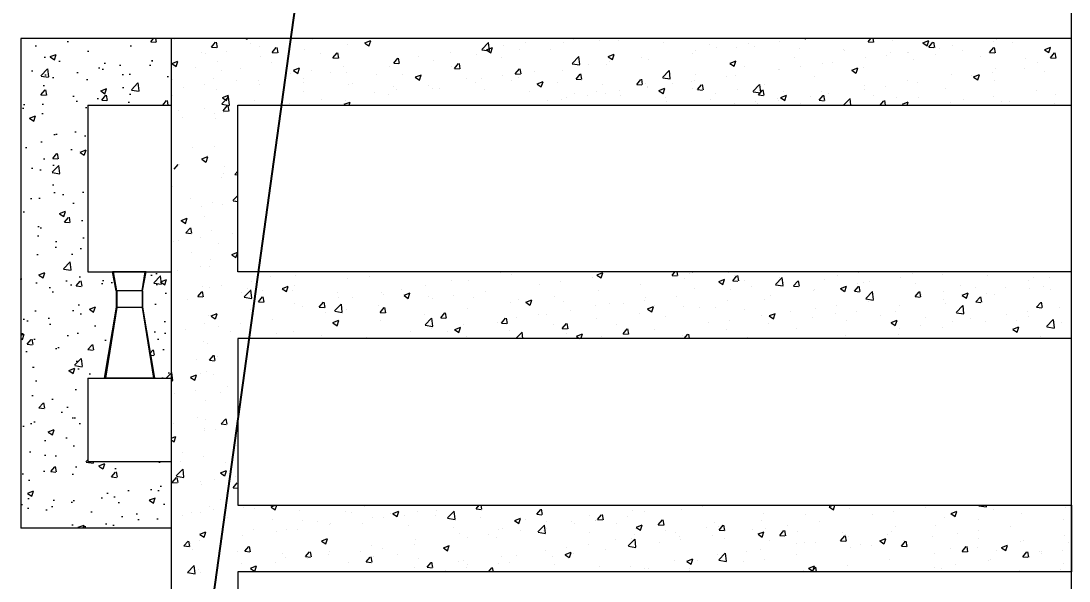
# Model space of a CAD drawing. Header units: millimetres. Extents: x 100 to 1222, y 100 to 694.
# Drawn here: x 264.96 to 276.75, y 550.13 to 556.44 of the extents above; entities that cross this region are included whole.
import ezdxf
from ezdxf import colors
from ezdxf.entities.mleader import LeaderData, LeaderLine
from ezdxf.math import Vec2, Vec3

# ---------------------------------------------------------------- set-up
doc = ezdxf.new("R2010")
doc.units = ezdxf.units.MM
for name, color, linetype, lineweight in [('Alvenaria', 8, 'Continuous', 9), ('COTAS', 5, 'Continuous', 5), ('DIVERSOS', 1, 'Continuous', 9), ('PAREDE', 7, 'Continuous', 9)]:
    doc.layers.add(name, color=color, linetype=linetype, lineweight=lineweight)
doc.styles.add('Notes', font='Arial.ttf', dxfattribs={"height": 3})
doc.styles.get("Standard").update_dxf_attribs({"font": 'Arial.ttf'})
pattern_1 = [(50, (-7.4424, -3450.46003), (0.68319251, -0.05977157), [0.0714375, -0.7858125]), (355, (-7.4424, -3450.46), (-0.13216283, 0.71646317), [0.05715, -0.62865219]), (100.451445, (-7.38545, -3450.465), (0.55102968, 0.65669157), [0.06071253, -0.66783842]), (46.1842, (-7.4424, -3450.2695), (1.0165464, -0.15765873), [0.10715625, -1.17871875]), (96.635558, (-7.3577, -3450.2827), (0.8902655, 0.92784797), [0.09106884, -1.00175853]), (351.18415, (-7.4424, -3450.2695), (0.8902655, 0.92784797), [0.08572488, -0.942974]), (21, (-7.34714, -3450.31716), (0.56855397, -0.38349449), [0.0714375, -0.7858125]), (326, (-7.34714, -3450.31716), (0.23175761, 0.69070487), [0.05715, -0.62865]), (71.451445, (-7.29976, -3450.3491), (0.80031157, 0.30721038), [0.06071253, -0.66783727]), (37.5, (-7.44239, -3450.46003), (0.011582262, 0.317081396), [0, -0.62103, 0, -0.638175, 0, -0.63103125]), (7.5, (-7.4424, -3450.46003), (0.250573734, 0.375677156), [0, -0.363855, 0, -0.6067425, 0, -0.24050625]), (327.5, (-7.6548, -3450.46003), (0.508464732, -0.02148279), [0, -0.238125, 0, -0.74295, 0, -0.9858375]), (317.5, (-7.75004, -3450.46003), (0.55548443, 0.09534934), [0, -0.3095625, 0, -0.493395, 0, -0.7000875])]

msp = doc.modelspace()

# ---------------------------------------------------------------- hatches: boundary and pattern name
at = {"layer": 'Alvenaria'}
h = msp.add_hatch(dxfattribs=at)
h.set_pattern_fill('AR-CONC', color=256, scale=0.00375)
h.set_pattern_definition(pattern_1)
h.paths.add_polyline_path([(264.963, 556.237), (264.963, 550.731), (266.65, 550.731), (266.65, 551.481), (265.713, 551.481), (265.713, 552.418), (265.9, 552.418), (266.035, 553.214), (266.035, 553.4), (265.994, 553.612), (265.713, 553.612), (265.713, 554.418, -0.255774), (265.713, 554.931), (265.713, 555.487), (266.65, 555.487), (266.65, 556.237)])
h = msp.add_hatch(dxfattribs=at)
h.set_pattern_fill('AR-CONC', color=256, scale=0.00375)
h.set_pattern_definition(pattern_1)
h.paths.add_polyline_path([(266.65, 553.612), (266.369, 553.612), (266.328, 553.4), (266.328, 553.214), (266.463, 552.418), (266.65, 552.418)])

# ---------------------------------------------------------------- linework, layer by layer
for p, q in [((266.694, 556.226), (266.694, 556.226)), ((267.496, 556.237), (267.507, 556.23)), ((267.507, 556.23), (267.51, 556.237)), ((268.242, 556.223), (268.242, 556.223)), ((268.83, 556.188), (268.896, 556.214)), ((268.876, 556.153), (268.895, 556.211)), ((269.118, 556.237), (269.118, 556.237)), ((271.175, 556.232), (271.175, 556.232)), ((273.775, 556.237), (273.783, 556.232)), ((273.783, 556.232), (273.785, 556.237)), ((274.488, 556.2), (274.519, 556.237)), ((274.553, 556.196), (274.546, 556.237)), ((274.766, 556.213), (274.766, 556.213)), ((275.105, 556.19), (275.172, 556.216)), ((275.152, 556.156), (275.171, 556.213)), ((275.926, 556.222), (275.926, 556.222)), ((276.134, 556.234), (276.134, 556.234)), ((267.105, 556.141), (267.151, 556.196)), ((267.105, 556.141), (267.162, 556.136)), ((267.171, 556.137), (267.16, 556.197)), ((267.279, 556.097), (267.279, 556.097)), ((267.548, 556.18), (267.548, 556.18)), ((267.64, 556.144), (267.64, 556.144)), ((267.788, 556.081), (267.834, 556.136)), ((267.854, 556.078), (267.843, 556.137)), ((268.148, 556.109), (268.148, 556.109)), ((268.637, 556.176), (268.637, 556.176)), ((268.828, 556.186), (268.876, 556.154)), ((268.887, 556.161), (268.887, 556.161)), ((270.144, 556.115), (270.218, 556.192)), ((270.145, 556.111), (270.23, 556.098)), ((270.197, 556.109), (270.245, 556.077)), ((270.198, 556.112), (270.265, 556.138)), ((270.231, 556.102), (270.22, 556.192)), ((270.245, 556.077), (270.264, 556.135)), ((270.393, 556.164), (270.393, 556.164)), ((270.571, 556.119), (270.571, 556.119)), ((270.631, 556.195), (270.631, 556.195)), ((270.917, 556.114), (270.917, 556.114)), ((271.066, 556.191), (271.066, 556.191)), ((271.473, 556.21), (271.473, 556.21)), ((271.684, 556.21), (271.684, 556.21)), ((272.192, 556.189), (272.192, 556.189)), ((272.543, 556.104), (272.543, 556.104)), ((272.701, 556.167), (272.701, 556.167)), ((272.782, 556.136), (272.782, 556.136)), ((273.008, 556.14), (273.008, 556.14)), ((273.143, 556.183), (273.143, 556.183)), ((273.209, 556.146), (273.209, 556.146)), ((273.489, 556.201), (273.489, 556.201)), ((273.718, 556.124), (273.718, 556.124)), ((274.211, 556.118), (274.211, 556.118)), ((274.226, 556.103), (274.226, 556.103)), ((274.488, 556.2), (274.545, 556.195)), ((275.104, 556.188), (275.151, 556.156)), ((275.171, 556.14), (275.217, 556.195)), ((275.171, 556.14), (275.228, 556.135)), ((275.237, 556.137), (275.226, 556.196)), ((275.294, 556.124), (275.294, 556.124)), ((275.437, 556.155), (275.437, 556.155)), ((275.55, 556.1), (275.55, 556.1)), ((275.854, 556.08), (275.9, 556.135)), ((275.895, 556.203), (275.895, 556.203)), ((275.92, 556.077), (275.909, 556.137)), ((276.106, 556.195), (276.106, 556.195)), ((276.473, 556.111), (276.52, 556.079)), ((276.474, 556.114), (276.541, 556.14)), ((276.521, 556.079), (276.54, 556.137)), ((266.66, 555.957), (266.727, 555.983)), ((266.707, 555.923), (266.726, 555.98)), ((266.992, 556.085), (266.992, 556.085)), ((267.041, 556.065), (267.041, 556.065)), ((267.172, 555.976), (267.172, 555.976)), ((267.653, 556.037), (267.653, 556.037)), ((267.788, 556.081), (267.845, 556.076)), ((268.332, 556.066), (268.332, 556.066)), ((268.471, 556.021), (268.517, 556.076)), ((268.471, 556.021), (268.528, 556.016)), ((268.537, 556.018), (268.526, 556.078)), ((269.154, 555.962), (269.2, 556.016)), ((269.192, 556.006), (269.192, 556.006)), ((269.22, 555.958), (269.209, 556.018)), ((269.43, 556.037), (269.43, 556.037)), ((269.601, 555.991), (269.601, 555.991)), ((269.791, 556.085), (269.791, 556.085)), ((270.09, 556.058), (270.09, 556.058)), ((270.362, 556.019), (270.362, 556.019)), ((271.16, 555.957), (271.234, 556.034)), ((271.247, 555.944), (271.237, 556.035)), ((271.566, 556.033), (271.613, 556.001)), ((271.567, 556.036), (271.634, 556.061)), ((271.581, 555.978), (271.581, 555.978)), ((271.614, 556.001), (271.633, 556.058)), ((271.942, 556.025), (271.942, 556.025)), ((272.024, 556.001), (272.024, 556.001)), ((272.519, 556.073), (272.519, 556.073)), ((272.936, 555.959), (273.003, 555.985)), ((272.983, 555.925), (273.002, 555.982)), ((273.655, 556.023), (273.655, 556.023)), ((274.461, 556.022), (274.461, 556.022)), ((274.694, 556.045), (274.694, 556.045)), ((274.735, 556.081), (274.735, 556.081)), ((274.933, 556.076), (274.933, 556.076)), ((274.943, 556.083), (274.943, 556.083)), ((274.995, 556.004), (274.995, 556.004)), ((275.243, 556.06), (275.243, 556.06)), ((275.752, 556.038), (275.752, 556.038)), ((275.854, 556.08), (275.911, 556.075)), ((276.26, 556.017), (276.26, 556.017)), ((276.537, 556.021), (276.583, 556.075)), ((276.537, 556.02), (276.594, 556.015)), ((276.603, 556.017), (276.592, 556.077)), ((266.659, 555.955), (266.707, 555.923)), ((266.683, 555.909), (266.683, 555.909)), ((266.922, 555.917), (266.922, 555.917)), ((267.221, 555.875), (267.221, 555.875)), ((267.431, 555.895), (267.431, 555.895)), ((267.776, 555.971), (267.776, 555.971)), ((267.939, 555.874), (267.939, 555.874)), ((268.028, 555.878), (268.075, 555.846)), ((268.029, 555.881), (268.096, 555.907)), ((268.076, 555.846), (268.095, 555.904)), ((268.23, 555.879), (268.23, 555.879)), ((268.59, 555.927), (268.59, 555.927)), ((268.625, 555.859), (268.625, 555.859)), ((269.106, 555.92), (269.106, 555.92)), ((269.154, 555.961), (269.211, 555.957)), ((269.806, 555.923), (269.806, 555.923)), ((269.838, 555.902), (269.884, 555.956)), ((269.838, 555.902), (269.895, 555.897)), ((269.903, 555.898), (269.892, 555.958)), ((270.521, 555.842), (270.567, 555.897)), ((270.587, 555.839), (270.575, 555.898)), ((270.741, 555.867), (270.741, 555.867)), ((271.054, 555.873), (271.054, 555.873)), ((271.162, 555.953), (271.246, 555.94)), ((271.343, 555.946), (271.343, 555.946)), ((271.543, 555.941), (271.543, 555.941)), ((272.177, 555.799), (272.251, 555.877)), ((272.264, 555.786), (272.253, 555.877)), ((272.935, 555.957), (272.982, 555.925)), ((273.1, 555.927), (273.1, 555.927)), ((273.478, 555.884), (273.478, 555.884)), ((273.494, 555.887), (273.494, 555.887)), ((273.732, 555.918), (273.732, 555.918)), ((273.972, 555.955), (273.972, 555.955)), ((274.093, 555.966), (274.093, 555.966)), ((274.304, 555.88), (274.351, 555.848)), ((274.305, 555.883), (274.372, 555.909)), ((274.352, 555.848), (274.371, 555.906)), ((274.439, 555.909), (274.439, 555.909)), ((275.883, 555.859), (275.883, 555.859)), ((275.915, 555.905), (275.915, 555.905)), ((276.244, 555.906), (276.244, 555.906)), ((276.396, 555.966), (276.396, 555.966)), ((276.469, 555.862), (276.469, 555.862)), ((266.665, 555.78), (266.665, 555.78)), ((267.123, 555.789), (267.123, 555.789)), ((267.39, 555.769), (267.39, 555.769)), ((267.632, 555.767), (267.632, 555.767)), ((267.991, 555.848), (267.991, 555.848)), ((268.136, 555.792), (268.136, 555.792)), ((268.14, 555.746), (268.14, 555.746)), ((268.448, 555.852), (268.448, 555.852)), ((268.956, 555.831), (268.956, 555.831)), ((269.251, 555.828), (269.251, 555.828)), ((269.397, 555.802), (269.444, 555.77)), ((269.398, 555.805), (269.465, 555.83)), ((269.445, 555.77), (269.464, 555.828)), ((269.465, 555.809), (269.465, 555.809)), ((269.973, 555.788), (269.973, 555.788)), ((270.078, 555.741), (270.078, 555.741)), ((270.142, 555.788), (270.142, 555.788)), ((270.38, 555.82), (270.38, 555.82)), ((270.482, 555.766), (270.482, 555.766)), ((270.521, 555.842), (270.578, 555.837)), ((270.559, 555.802), (270.559, 555.802)), ((270.767, 555.728), (270.834, 555.754)), ((270.813, 555.694), (270.833, 555.751)), ((270.99, 555.745), (270.99, 555.745)), ((271.204, 555.782), (271.25, 555.837)), ((271.204, 555.782), (271.261, 555.777)), ((271.27, 555.779), (271.259, 555.839)), ((271.887, 555.722), (271.933, 555.777)), ((271.953, 555.719), (271.942, 555.779)), ((272.178, 555.796), (272.263, 555.783)), ((272.507, 555.756), (272.507, 555.756)), ((272.531, 555.76), (272.531, 555.76)), ((272.545, 555.832), (272.545, 555.832)), ((272.892, 555.808), (272.892, 555.808)), ((272.997, 555.823), (272.997, 555.823)), ((273.884, 555.813), (273.884, 555.813)), ((274.931, 555.766), (274.931, 555.766)), ((275.043, 555.748), (275.043, 555.748)), ((275.426, 555.838), (275.426, 555.838)), ((275.645, 555.827), (275.645, 555.827)), ((275.673, 555.804), (275.72, 555.772)), ((275.674, 555.807), (275.741, 555.832)), ((275.72, 555.772), (275.74, 555.83)), ((275.914, 555.766), (275.914, 555.766)), ((266.79, 555.69), (266.79, 555.69)), ((267.029, 555.721), (267.029, 555.721)), ((267.16, 555.659), (267.16, 555.659)), ((267.641, 555.72), (267.641, 555.72)), ((268.14, 555.637), (268.14, 555.637)), ((268.648, 555.724), (268.648, 555.724)), ((268.695, 555.733), (268.695, 555.733)), ((268.941, 555.63), (268.941, 555.63)), ((269.157, 555.703), (269.157, 555.703)), ((269.18, 555.662), (269.18, 555.662)), ((269.54, 555.709), (269.54, 555.709)), ((269.589, 555.674), (269.589, 555.674)), ((269.665, 555.681), (269.665, 555.681)), ((270.174, 555.66), (270.174, 555.66)), ((270.682, 555.638), (270.682, 555.638)), ((270.766, 555.726), (270.813, 555.694)), ((271.434, 555.641), (271.434, 555.641)), ((271.498, 555.723), (271.498, 555.723)), ((271.532, 555.623), (271.532, 555.623)), ((271.691, 555.649), (271.691, 555.649)), ((271.887, 555.722), (271.944, 555.717)), ((271.989, 555.737), (271.989, 555.737)), ((272.007, 555.702), (272.007, 555.702)), ((272.013, 555.684), (272.013, 555.684)), ((272.135, 555.649), (272.182, 555.618)), ((272.136, 555.652), (272.203, 555.678)), ((272.182, 555.617), (272.202, 555.675)), ((272.293, 555.729), (272.293, 555.729)), ((272.515, 555.68), (272.515, 555.68)), ((272.57, 555.663), (272.616, 555.717)), ((272.57, 555.663), (272.627, 555.658)), ((272.636, 555.659), (272.625, 555.719)), ((272.773, 555.623), (272.773, 555.623)), ((273.024, 555.659), (273.024, 555.659)), ((273.193, 555.642), (273.267, 555.719)), ((273.195, 555.638), (273.28, 555.625)), ((273.254, 555.603), (273.3, 555.658)), ((273.28, 555.629), (273.27, 555.719)), ((273.319, 555.599), (273.308, 555.659)), ((273.328, 555.718), (273.328, 555.718)), ((273.532, 555.638), (273.532, 555.638)), ((273.961, 555.638), (273.961, 555.638)), ((274.444, 555.669), (274.444, 555.669)), ((274.45, 555.705), (274.45, 555.705)), ((274.682, 555.701), (274.682, 555.701)), ((275.358, 555.671), (275.358, 555.671)), ((276.384, 555.649), (276.384, 555.649)), ((266.671, 555.592), (266.671, 555.592)), ((267.22, 555.502), (267.294, 555.579)), ((267.228, 555.571), (267.275, 555.539)), ((267.229, 555.574), (267.296, 555.599)), ((267.275, 555.539), (267.295, 555.597)), ((267.307, 555.489), (267.297, 555.58)), ((267.584, 555.542), (267.584, 555.542)), ((268.34, 555.551), (268.34, 555.551)), ((268.598, 555.498), (268.664, 555.523)), ((268.613, 555.542), (268.613, 555.542)), ((268.652, 555.487), (268.664, 555.52)), ((269.095, 555.603), (269.095, 555.603)), ((270.878, 555.546), (270.878, 555.546)), ((271.043, 555.556), (271.043, 555.556)), ((271.092, 555.571), (271.092, 555.571)), ((271.191, 555.617), (271.191, 555.617)), ((271.331, 555.602), (271.331, 555.602)), ((271.699, 555.596), (271.699, 555.596)), ((272.208, 555.574), (272.208, 555.574)), ((272.217, 555.527), (272.217, 555.527)), ((272.716, 555.553), (272.716, 555.553)), ((272.985, 555.506), (272.985, 555.506)), ((273.225, 555.531), (273.225, 555.531)), ((273.243, 555.511), (273.243, 555.511)), ((273.254, 555.603), (273.311, 555.598)), ((273.466, 555.567), (273.466, 555.567)), ((273.482, 555.542), (273.482, 555.542)), ((273.503, 555.573), (273.551, 555.541)), ((273.505, 555.576), (273.571, 555.601)), ((273.551, 555.541), (273.571, 555.599)), ((273.733, 555.51), (273.733, 555.51)), ((273.842, 555.59), (273.842, 555.59)), ((273.937, 555.543), (273.983, 555.598)), ((273.937, 555.543), (273.994, 555.538)), ((274.002, 555.54), (273.991, 555.599)), ((274.041, 555.616), (274.041, 555.616)), ((274.213, 555.487), (274.284, 555.561)), ((274.295, 555.487), (274.286, 555.562)), ((274.549, 555.595), (274.549, 555.595)), ((274.623, 555.487), (274.666, 555.538)), ((274.684, 555.487), (274.675, 555.54)), ((274.803, 555.575), (274.803, 555.575)), ((274.874, 555.5), (274.94, 555.525)), ((274.928, 555.487), (274.939, 555.522)), ((275.058, 555.573), (275.058, 555.573)), ((275.414, 555.521), (275.414, 555.521)), ((275.566, 555.552), (275.566, 555.552)), ((275.903, 555.588), (275.903, 555.588)), ((275.993, 555.53), (275.993, 555.53)), ((276.075, 555.53), (276.075, 555.53)), ((276.583, 555.509), (276.583, 555.509)), ((276.595, 555.61), (276.595, 555.61)), ((266.733, 555.433), (266.733, 555.433)), ((267.029, 555.447), (267.029, 555.447)), ((267.139, 555.393), (267.139, 555.393)), ((267.222, 555.499), (267.307, 555.485)), ((267.237, 555.424), (267.283, 555.479)), ((267.237, 555.424), (267.294, 555.419)), ((267.241, 555.411), (267.241, 555.411)), ((267.303, 555.421), (267.292, 555.481)), ((267.979, 555.503), (267.979, 555.503)), ((268.597, 555.495), (268.608, 555.487)), ((270.491, 555.491), (270.491, 555.491)), ((274.242, 555.488), (274.242, 555.488)), ((274.872, 555.497), (274.887, 555.487)), ((266.66, 555.275), (266.66, 555.275)), ((266.778, 555.345), (266.778, 555.345)), ((267.149, 555.342), (267.149, 555.342)), ((266.888, 555.017), (266.888, 555.017)), ((267.056, 554.924), (267.056, 554.924)), ((267.137, 555.025), (267.137, 555.025)), ((266.686, 554.768), (266.732, 554.822)), ((266.748, 554.818), (266.748, 554.818)), ((266.99, 554.878), (266.99, 554.878)), ((266.996, 554.88), (267.043, 554.848)), ((266.997, 554.883), (267.064, 554.909)), ((267.044, 554.848), (267.063, 554.906)), ((267.239, 554.721), (267.239, 554.721)), ((267.257, 554.796), (267.257, 554.796)), ((267.369, 554.708), (267.4, 554.745)), ((267.369, 554.708), (267.4, 554.705)), ((266.662, 554.574), (266.662, 554.574)), ((267.218, 554.669), (267.218, 554.669)), ((267.346, 554.417), (267.4, 554.473)), ((266.866, 554.44), (266.866, 554.44)), ((266.989, 554.345), (266.989, 554.345)), ((267.114, 554.391), (267.114, 554.391)), ((267.227, 554.376), (267.227, 554.376)), ((267.348, 554.413), (267.4, 554.405)), ((267.375, 554.419), (267.375, 554.419)), ((266.765, 554.192), (266.832, 554.218)), ((266.812, 554.158), (266.831, 554.215)), ((267.026, 554.241), (267.026, 554.241)), ((266.764, 554.19), (266.812, 554.158)), ((266.818, 554.051), (266.864, 554.106)), ((266.884, 554.048), (266.873, 554.108)), ((266.818, 554.051), (266.875, 554.046)), ((266.977, 554.001), (266.977, 554.001)), ((267.102, 554.074), (267.102, 554.074)), ((267.337, 554.048), (267.337, 554.048)), ((266.681, 553.954), (266.681, 553.954)), ((266.738, 553.969), (266.738, 553.969)), ((267.189, 553.932), (267.189, 553.932)), ((266.882, 553.826), (266.882, 553.826)), ((267.091, 553.757), (267.091, 553.757)), ((267.333, 553.806), (267.38, 553.774)), ((267.334, 553.809), (267.4, 553.834)), ((267.38, 553.774), (267.4, 553.832)), ((267.39, 553.804), (267.39, 553.804)), ((266.726, 553.625), (266.726, 553.625)), ((266.987, 553.672), (266.987, 553.672)), ((267.087, 553.673), (267.087, 553.673)), ((267.56, 553.501), (267.56, 553.501)), ((267.771, 553.558), (267.771, 553.558)), ((268.055, 553.572), (268.055, 553.572)), ((268.639, 553.534), (268.639, 553.534)), ((268.877, 553.566), (268.877, 553.566)), ((269.801, 553.511), (269.801, 553.511)), ((269.997, 553.521), (269.997, 553.521)), ((270.356, 553.607), (270.356, 553.607)), ((270.478, 553.582), (270.478, 553.582)), ((271.028, 553.506), (271.028, 553.506)), ((271.389, 553.554), (271.389, 553.554)), ((271.439, 553.577), (271.487, 553.545)), ((271.441, 553.58), (271.507, 553.606)), ((271.487, 553.545), (271.506, 553.603)), ((271.966, 553.611), (271.966, 553.611)), ((272.284, 553.573), (272.316, 553.612)), ((272.284, 553.573), (272.341, 553.568)), ((272.349, 553.57), (272.342, 553.612)), ((272.426, 553.536), (272.426, 553.536)), ((272.475, 553.589), (272.475, 553.589)), ((272.513, 553.612), (272.516, 553.612)), ((272.808, 553.501), (272.856, 553.469)), ((272.809, 553.504), (272.876, 553.529)), ((272.856, 553.469), (272.875, 553.527)), ((272.915, 553.603), (272.915, 553.603)), ((272.967, 553.513), (273.013, 553.568)), ((272.967, 553.513), (273.024, 553.508)), ((272.983, 553.568), (272.983, 553.568)), ((273.033, 553.51), (273.022, 553.57)), ((273.094, 553.515), (273.094, 553.515)), ((273.446, 553.471), (273.52, 553.548)), ((273.492, 553.546), (273.492, 553.546)), ((273.533, 553.458), (273.522, 553.548)), ((273.65, 553.61), (273.65, 553.61)), ((273.65, 553.454), (273.696, 553.508)), ((273.716, 553.45), (273.705, 553.51)), ((274, 553.525), (274, 553.525)), ((274.141, 553.573), (274.141, 553.573)), ((274.38, 553.605), (274.38, 553.605)), ((274.509, 553.503), (274.509, 553.503)), ((274.816, 553.61), (274.816, 553.61)), ((274.85, 553.547), (274.85, 553.547)), ((274.989, 553.592), (274.989, 553.592)), ((275.325, 553.588), (275.325, 553.588)), ((275.833, 553.567), (275.833, 553.567)), ((276.292, 553.514), (276.292, 553.514)), ((276.342, 553.545), (276.342, 553.545)), ((276.53, 553.545), (276.53, 553.545)), ((266.95, 553.335), (266.996, 553.389)), ((267, 553.448), (267, 553.448)), ((267.016, 553.331), (267.005, 553.391)), ((267.079, 553.44), (267.079, 553.44)), ((267.215, 553.463), (267.215, 553.463)), ((267.473, 553.331), (267.547, 553.408)), ((267.508, 553.426), (267.508, 553.426)), ((267.56, 553.318), (267.549, 553.409)), ((267.676, 553.407), (267.676, 553.407)), ((267.901, 553.423), (267.949, 553.391)), ((267.903, 553.425), (267.969, 553.451)), ((267.949, 553.391), (267.968, 553.448)), ((268.017, 553.405), (268.017, 553.405)), ((268.037, 553.455), (268.037, 553.455)), ((268.525, 553.383), (268.525, 553.383)), ((269.014, 553.383), (269.014, 553.383)), ((269.245, 553.416), (269.245, 553.416)), ((269.508, 553.454), (269.508, 553.454)), ((270.188, 553.395), (270.188, 553.395)), ((270.789, 553.475), (270.789, 553.475)), ((271.451, 553.404), (271.451, 553.404)), ((271.932, 553.465), (271.932, 553.465)), ((272.539, 553.42), (272.539, 553.42)), ((272.94, 553.415), (272.94, 553.415)), ((273.179, 553.446), (273.179, 553.446)), ((273.447, 553.467), (273.532, 553.454)), ((273.54, 553.494), (273.54, 553.494)), ((273.65, 553.453), (273.707, 553.448)), ((273.878, 553.401), (273.878, 553.401)), ((273.88, 553.419), (273.88, 553.419)), ((274.177, 553.425), (274.224, 553.393)), ((274.178, 553.427), (274.245, 553.453)), ((274.225, 553.393), (274.244, 553.45)), ((274.333, 553.394), (274.379, 553.448)), ((274.333, 553.394), (274.39, 553.389)), ((274.369, 553.486), (274.369, 553.486)), ((274.399, 553.39), (274.388, 553.45)), ((274.434, 553.497), (274.434, 553.497)), ((274.462, 553.313), (274.536, 553.39)), ((274.549, 553.3), (274.539, 553.391)), ((275.016, 553.334), (275.062, 553.389)), ((275.017, 553.482), (275.017, 553.482)), ((275.082, 553.331), (275.071, 553.39)), ((275.33, 553.387), (275.33, 553.387)), ((275.525, 553.46), (275.525, 553.46)), ((275.69, 553.434), (275.69, 553.434)), ((276.034, 553.439), (276.034, 553.439)), ((276.303, 553.429), (276.303, 553.429)), ((276.464, 553.449), (276.464, 553.449)), ((276.542, 553.417), (276.542, 553.417)), ((266.66, 553.368), (266.66, 553.368)), ((266.836, 553.297), (266.836, 553.297)), ((266.95, 553.335), (267.007, 553.33)), ((267.438, 553.376), (267.438, 553.376)), ((267.474, 553.328), (267.559, 553.314)), ((267.633, 553.275), (267.69, 553.27)), ((267.633, 553.275), (267.679, 553.33)), ((267.699, 553.272), (267.688, 553.331)), ((268.317, 553.215), (268.363, 553.27)), ((268.382, 553.212), (268.371, 553.272)), ((268.532, 553.322), (268.532, 553.322)), ((268.69, 553.32), (268.69, 553.32)), ((269.034, 553.362), (269.034, 553.362)), ((269.27, 553.346), (269.318, 553.314)), ((269.271, 553.349), (269.338, 553.375)), ((269.318, 553.314), (269.337, 553.372)), ((269.542, 553.34), (269.542, 553.34)), ((269.589, 553.317), (269.589, 553.317)), ((269.827, 553.348), (269.827, 553.348)), ((270.051, 553.319), (270.051, 553.319)), ((270.467, 553.265), (270.467, 553.265)), ((270.559, 553.298), (270.559, 553.298)), ((270.639, 553.27), (270.686, 553.238)), ((270.64, 553.273), (270.707, 553.298)), ((270.687, 553.238), (270.706, 553.296)), ((270.962, 553.337), (270.962, 553.337)), ((271.067, 553.276), (271.067, 553.276)), ((271.978, 553.288), (271.978, 553.288)), ((271.983, 553.324), (271.983, 553.324)), ((272.339, 553.336), (272.339, 553.336)), ((272.904, 553.286), (272.904, 553.286)), ((273.323, 553.306), (273.323, 553.306)), ((273.385, 553.347), (273.385, 553.347)), ((274.464, 553.309), (274.549, 553.296)), ((274.49, 553.276), (274.49, 553.276)), ((275.016, 553.334), (275.073, 553.329)), ((275.091, 553.356), (275.091, 553.356)), ((275.333, 553.301), (275.333, 553.301)), ((275.546, 553.348), (275.593, 553.317)), ((275.547, 553.351), (275.614, 553.377)), ((275.594, 553.316), (275.613, 553.374)), ((275.7, 553.274), (275.746, 553.329)), ((275.7, 553.274), (275.757, 553.269)), ((275.765, 553.271), (275.754, 553.33)), ((275.822, 553.368), (275.822, 553.368)), ((275.908, 553.354), (275.908, 553.354)), ((276.383, 553.214), (276.429, 553.269)), ((276.449, 553.211), (276.438, 553.271)), ((267.549, 553.184), (267.549, 553.184)), ((268.043, 553.255), (268.043, 553.255)), ((268.134, 553.225), (268.134, 553.225)), ((268.317, 553.215), (268.374, 553.21)), ((268.388, 553.158), (268.388, 553.158)), ((268.489, 553.173), (268.563, 553.251)), ((268.491, 553.17), (268.576, 553.157)), ((268.576, 553.161), (268.566, 553.251)), ((268.626, 553.19), (268.626, 553.19)), ((268.987, 553.237), (268.987, 553.237)), ((269, 553.155), (269.046, 553.21)), ((269, 553.155), (269.057, 553.15)), ((269.066, 553.152), (269.055, 553.212)), ((269.683, 553.096), (269.729, 553.15)), ((269.749, 553.092), (269.738, 553.152)), ((269.986, 553.204), (269.986, 553.204)), ((271.138, 553.178), (271.138, 553.178)), ((271.428, 553.229), (271.428, 553.229)), ((271.576, 553.255), (271.576, 553.255)), ((271.74, 553.257), (271.74, 553.257)), ((271.92, 553.148), (271.92, 553.148)), ((272.008, 553.194), (272.055, 553.162)), ((272.009, 553.197), (272.076, 553.222)), ((272.056, 553.162), (272.075, 553.219)), ((272.084, 553.233), (272.084, 553.233)), ((272.415, 553.219), (272.415, 553.219)), ((272.593, 553.212), (272.593, 553.212)), ((272.767, 553.21), (272.767, 553.21)), ((273.101, 553.19), (273.101, 553.19)), ((273.61, 553.169), (273.61, 553.169)), ((273.891, 553.198), (273.891, 553.198)), ((274.118, 553.147), (274.118, 553.147)), ((274.129, 553.229), (274.129, 553.229)), ((274.357, 553.169), (274.357, 553.169)), ((274.797, 553.163), (274.797, 553.163)), ((274.838, 553.23), (274.838, 553.23)), ((275.353, 553.259), (275.353, 553.259)), ((275.479, 553.155), (275.553, 553.233)), ((275.481, 553.152), (275.565, 553.139)), ((275.566, 553.142), (275.555, 553.233)), ((276.28, 553.169), (276.28, 553.169)), ((276.383, 553.214), (276.44, 553.209)), ((276.641, 553.217), (276.641, 553.217)), ((267.023, 553.034), (267.023, 553.034)), ((267.068, 553.123), (267.068, 553.123)), ((267.101, 553.115), (267.148, 553.084)), ((267.102, 553.118), (267.169, 553.144)), ((267.149, 553.083), (267.168, 553.141)), ((267.426, 553.032), (267.426, 553.032)), ((267.579, 553.13), (267.579, 553.13)), ((267.786, 553.079), (267.786, 553.079)), ((268.47, 553.039), (268.517, 553.007)), ((268.471, 553.042), (268.538, 553.068)), ((268.518, 553.007), (268.537, 553.065)), ((269.002, 553.066), (269.002, 553.066)), ((269.497, 553.137), (269.497, 553.137)), ((269.506, 553.016), (269.58, 553.093)), ((269.593, 553.003), (269.582, 553.093)), ((269.683, 553.096), (269.74, 553.091)), ((270.317, 553.038), (270.317, 553.038)), ((270.366, 553.036), (270.412, 553.091)), ((270.366, 553.036), (270.423, 553.031)), ((270.432, 553.032), (270.421, 553.092)), ((270.539, 553.099), (270.539, 553.099)), ((270.777, 553.13), (270.777, 553.13)), ((270.872, 553.134), (270.872, 553.134)), ((271.049, 552.976), (271.095, 553.031)), ((271.115, 552.973), (271.104, 553.032)), ((271.439, 553.087), (271.439, 553.087)), ((272.212, 553.115), (272.212, 553.115)), ((272.69, 553.039), (272.69, 553.039)), ((272.928, 553.071), (272.928, 553.071)), ((273.289, 553.118), (273.289, 553.118)), ((273.373, 553.03), (273.373, 553.03)), ((273.377, 553.118), (273.424, 553.086)), ((273.378, 553.12), (273.445, 553.146)), ((273.425, 553.085), (273.444, 553.143)), ((273.868, 553.102), (273.868, 553.102)), ((274.242, 553.068), (274.242, 553.068)), ((274.627, 553.126), (274.627, 553.126)), ((274.746, 553.041), (274.793, 553.009)), ((274.747, 553.044), (274.814, 553.07)), ((274.793, 553.009), (274.813, 553.067)), ((275.135, 553.104), (275.135, 553.104)), ((275.44, 553.059), (275.44, 553.059)), ((275.644, 553.083), (275.644, 553.083)), ((275.81, 553.051), (275.81, 553.051)), ((276.041, 553.138), (276.041, 553.138)), ((276.152, 553.061), (276.152, 553.061)), ((276.292, 553.112), (276.292, 553.112)), ((276.495, 552.998), (276.57, 553.075)), ((276.582, 552.985), (276.572, 553.075)), ((276.661, 553.04), (276.661, 553.04)), ((266.814, 552.961), (266.814, 552.961)), ((267.187, 553), (267.187, 553)), ((267.323, 552.94), (267.323, 552.94)), ((267.831, 552.918), (267.831, 552.918)), ((268.032, 552.938), (268.032, 552.938)), ((268.521, 553.005), (268.521, 553.005)), ((269.338, 552.941), (269.338, 552.941)), ((269.508, 553.012), (269.592, 552.999)), ((269.577, 552.972), (269.577, 552.972)), ((269.761, 552.943), (269.761, 552.943)), ((269.839, 552.963), (269.886, 552.931)), ((269.84, 552.966), (269.907, 552.991)), ((269.886, 552.931), (269.906, 552.988)), ((269.937, 553.02), (269.937, 553.02)), ((270.455, 552.948), (270.455, 552.948)), ((270.526, 552.862), (270.597, 552.935)), ((270.607, 552.862), (270.599, 552.936)), ((270.95, 553.02), (270.95, 553.02)), ((271.049, 552.976), (271.106, 552.971)), ((271.101, 552.924), (271.101, 552.924)), ((271.209, 552.889), (271.276, 552.915)), ((271.258, 552.862), (271.275, 552.912)), ((271.656, 553.02), (271.656, 553.02)), ((271.728, 552.913), (271.728, 552.913)), ((271.733, 552.916), (271.779, 552.971)), ((271.733, 552.916), (271.79, 552.911)), ((271.798, 552.913), (271.787, 552.973)), ((272.088, 552.96), (272.088, 552.96)), ((272.42, 552.862), (272.462, 552.911)), ((272.48, 552.862), (272.471, 552.913)), ((272.892, 552.969), (272.892, 552.969)), ((273.686, 552.972), (273.686, 552.972)), ((274.827, 552.913), (274.827, 552.913)), ((274.841, 552.98), (274.841, 552.98)), ((275.079, 553.011), (275.079, 553.011)), ((275.321, 552.984), (275.321, 552.984)), ((276.114, 552.965), (276.162, 552.933)), ((276.116, 552.968), (276.182, 552.993)), ((276.162, 552.933), (276.182, 552.99)), ((276.497, 552.994), (276.582, 552.981)), ((267.015, 552.833), (267.015, 552.833)), ((267.056, 552.805), (267.056, 552.805)), ((267.537, 552.866), (267.537, 552.866)), ((268.34, 552.897), (268.34, 552.897)), ((268.848, 552.875), (268.848, 552.875)), ((269.974, 552.887), (269.974, 552.887)), ((271.208, 552.887), (271.244, 552.862)), ((271.489, 552.881), (271.489, 552.881)), ((272.403, 552.902), (272.403, 552.902)), ((273.131, 552.877), (273.131, 552.877)), ((274.239, 552.901), (274.239, 552.901)), ((276.424, 552.881), (276.424, 552.881)), ((266.937, 552.625), (266.937, 552.625)), ((267.082, 552.618), (267.128, 552.673)), ((267.082, 552.618), (267.139, 552.613)), ((267.148, 552.615), (267.137, 552.675)), ((267.175, 552.656), (267.175, 552.656)), ((266.65, 552.474), (266.657, 552.481)), ((266.669, 552.39), (266.659, 552.481)), ((266.87, 552.427), (266.937, 552.453)), ((266.917, 552.393), (266.936, 552.45)), ((266.984, 552.466), (266.984, 552.466)), ((267.044, 552.488), (267.044, 552.488)), ((267.133, 552.456), (267.133, 552.456)), ((266.65, 552.389), (266.669, 552.387)), ((266.869, 552.425), (266.917, 552.393)), ((267.285, 552.328), (267.285, 552.328)), ((266.686, 552.249), (266.686, 552.249)), ((266.925, 552.28), (266.925, 552.28)), ((267.212, 552.257), (267.212, 552.257)), ((266.657, 552.162), (266.657, 552.162)), ((267.033, 552.171), (267.033, 552.171)), ((266.948, 551.969), (266.948, 551.969)), ((266.674, 551.905), (266.674, 551.905)), ((267.021, 551.854), (267.021, 551.854)), ((267.035, 551.952), (267.035, 551.952)), ((267.215, 551.902), (267.261, 551.957)), ((267.215, 551.902), (267.272, 551.897)), ((267.28, 551.898), (267.269, 551.958)), ((266.65, 551.741), (266.705, 551.762)), ((266.685, 551.702), (266.705, 551.76)), ((267.021, 551.828), (267.021, 551.828)), ((267.149, 551.841), (267.149, 551.841)), ((266.65, 551.725), (266.685, 551.702)), ((267.386, 551.656), (267.386, 551.656)), ((266.784, 551.577), (266.784, 551.577)), ((267.01, 551.537), (267.01, 551.537)), ((266.709, 551.318), (266.783, 551.395)), ((266.758, 551.485), (266.758, 551.485)), ((266.796, 551.305), (266.785, 551.395)), ((267.267, 551.463), (267.267, 551.463)), ((266.664, 551.245), (266.71, 551.3)), ((266.71, 551.314), (266.795, 551.301)), ((266.729, 551.242), (266.718, 551.301)), ((267.135, 551.28), (267.135, 551.28)), ((267.206, 551.351), (267.253, 551.319)), ((267.207, 551.353), (267.274, 551.379)), ((267.254, 551.319), (267.273, 551.376)), ((267.374, 551.311), (267.374, 551.311)), ((266.664, 551.245), (266.721, 551.24)), ((266.981, 551.26), (266.981, 551.26)), ((266.998, 551.22), (266.998, 551.22)), ((267.347, 551.185), (267.393, 551.24)), ((267.347, 551.185), (267.4, 551.181)), ((267.209, 551.051), (267.209, 551.051)), ((266.654, 550.955), (266.654, 550.955)), ((267.081, 550.976), (267.081, 550.976)), ((267.123, 550.936), (267.123, 550.936)), ((267.468, 550.964), (267.468, 550.964)), ((267.484, 550.983), (267.484, 550.983)), ((267.59, 550.955), (267.59, 550.955)), ((267.775, 550.967), (267.822, 550.935)), ((267.776, 550.97), (267.821, 550.987)), ((267.822, 550.935), (267.84, 550.987)), ((268.098, 550.933), (268.098, 550.933)), ((268.607, 550.912), (268.607, 550.912)), ((268.684, 550.908), (268.684, 550.908)), ((268.82, 550.987), (268.828, 550.986)), ((269.145, 550.894), (269.211, 550.919)), ((269.191, 550.859), (269.211, 550.916)), ((269.416, 550.918), (269.416, 550.918)), ((269.635, 550.924), (269.635, 550.924)), ((269.758, 550.845), (269.833, 550.922)), ((269.845, 550.832), (269.835, 550.922)), ((269.905, 550.985), (269.905, 550.985)), ((270.08, 550.946), (270.114, 550.987)), ((270.08, 550.946), (270.136, 550.941)), ((270.145, 550.943), (270.137, 550.987)), ((270.763, 550.887), (270.809, 550.941)), ((270.828, 550.883), (270.817, 550.943)), ((271.839, 550.928), (271.839, 550.928)), ((271.978, 550.912), (271.978, 550.912)), ((272.387, 550.943), (272.387, 550.943)), ((272.626, 550.975), (272.626, 550.975)), ((274.05, 550.969), (274.098, 550.937)), ((274.052, 550.972), (274.091, 550.987)), ((274.098, 550.937), (274.115, 550.987)), ((274.276, 550.949), (274.276, 550.949)), ((274.776, 550.915), (274.776, 550.915)), ((275.137, 550.963), (275.137, 550.963)), ((275.42, 550.896), (275.487, 550.921)), ((275.467, 550.861), (275.486, 550.918)), ((275.731, 550.984), (275.734, 550.987)), ((275.733, 550.981), (275.818, 550.968)), ((275.818, 550.971), (275.817, 550.987)), ((275.903, 550.942), (275.903, 550.942)), ((276.705, 550.964), (276.705, 550.964)), ((266.774, 550.87), (266.774, 550.87)), ((266.885, 550.904), (266.885, 550.904)), ((266.986, 550.903), (266.986, 550.903)), ((267.282, 550.848), (267.282, 550.848)), ((267.791, 550.827), (267.791, 550.827)), ((268.129, 550.813), (268.129, 550.813)), ((268.299, 550.806), (268.299, 550.806)), ((268.921, 550.846), (268.921, 550.846)), ((269.035, 550.845), (269.035, 550.845)), ((269.115, 550.89), (269.115, 550.89)), ((269.143, 550.891), (269.191, 550.859)), ((269.274, 550.876), (269.274, 550.876)), ((269.624, 550.869), (269.624, 550.869)), ((269.76, 550.841), (269.845, 550.828)), ((270.132, 550.848), (270.132, 550.848)), ((270.512, 550.815), (270.56, 550.783)), ((270.514, 550.817), (270.58, 550.843)), ((270.56, 550.782), (270.579, 550.84)), ((270.64, 550.826), (270.64, 550.826)), ((270.763, 550.886), (270.82, 550.881)), ((270.869, 550.8), (270.869, 550.8)), ((271.149, 550.805), (271.149, 550.805)), ((271.358, 550.867), (271.358, 550.867)), ((271.422, 550.817), (271.422, 550.817)), ((271.425, 550.817), (271.425, 550.817)), ((271.446, 550.827), (271.492, 550.881)), ((271.446, 550.827), (271.503, 550.822)), ((271.512, 550.823), (271.501, 550.883)), ((271.786, 550.864), (271.786, 550.864)), ((272.129, 550.767), (272.175, 550.822)), ((272.195, 550.764), (272.184, 550.823)), ((272.762, 550.798), (272.762, 550.798)), ((273.292, 550.811), (273.292, 550.811)), ((273.317, 550.894), (273.317, 550.894)), ((273.787, 550.882), (273.787, 550.882)), ((273.936, 550.805), (273.936, 550.805)), ((274.538, 550.884), (274.538, 550.884)), ((275.347, 550.846), (275.347, 550.846)), ((275.419, 550.893), (275.467, 550.861)), ((275.729, 550.831), (275.729, 550.831)), ((276.211, 550.892), (276.211, 550.892)), ((276.689, 550.824), (276.689, 550.824)), ((266.975, 550.663), (267.042, 550.688)), ((267.022, 550.628), (267.041, 550.685)), ((267.573, 550.718), (267.573, 550.718)), ((267.835, 550.687), (267.835, 550.687)), ((267.951, 550.718), (267.951, 550.718)), ((268.073, 550.718), (268.073, 550.718)), ((268.434, 550.766), (268.434, 550.766)), ((268.44, 550.785), (268.44, 550.785)), ((268.807, 550.784), (268.807, 550.784)), ((269.316, 550.763), (269.316, 550.763)), ((269.824, 550.741), (269.824, 550.741)), ((270.333, 550.72), (270.333, 550.72)), ((270.374, 550.729), (270.374, 550.729)), ((270.585, 550.706), (270.585, 550.706)), ((270.775, 550.687), (270.849, 550.764)), ((270.777, 550.684), (270.861, 550.67)), ((270.841, 550.698), (270.841, 550.698)), ((270.862, 550.674), (270.851, 550.765)), ((270.867, 550.721), (270.867, 550.721)), ((271.186, 550.785), (271.186, 550.785)), ((271.35, 550.677), (271.35, 550.677)), ((271.657, 550.783), (271.657, 550.783)), ((271.881, 550.738), (271.929, 550.706)), ((271.882, 550.741), (271.949, 550.767)), ((271.929, 550.706), (271.948, 550.764)), ((272.129, 550.767), (272.186, 550.762)), ((272.166, 550.762), (272.166, 550.762)), ((272.206, 550.703), (272.206, 550.703)), ((272.322, 550.683), (272.322, 550.683)), ((272.674, 550.74), (272.674, 550.74)), ((272.811, 550.75), (272.811, 550.75)), ((272.812, 550.707), (272.858, 550.762)), ((272.812, 550.707), (272.869, 550.702)), ((272.878, 550.704), (272.867, 550.763)), ((273.183, 550.719), (273.183, 550.719)), ((273.251, 550.665), (273.318, 550.69)), ((273.298, 550.63), (273.317, 550.687)), ((273.337, 550.726), (273.337, 550.726)), ((273.496, 550.647), (273.541, 550.702)), ((273.561, 550.644), (273.55, 550.704)), ((273.576, 550.757), (273.576, 550.757)), ((273.691, 550.697), (273.691, 550.697)), ((274.2, 550.676), (274.2, 550.676)), ((274.746, 550.693), (274.746, 550.693)), ((274.792, 550.751), (274.792, 550.751)), ((275.24, 550.764), (275.24, 550.764)), ((275.727, 550.698), (275.727, 550.698)), ((276.087, 550.745), (276.087, 550.745)), ((266.796, 550.529), (266.842, 550.583)), ((266.861, 550.525), (266.85, 550.585)), ((266.872, 550.56), (266.872, 550.56)), ((266.974, 550.66), (267.022, 550.628)), ((266.975, 550.586), (266.975, 550.586)), ((267.018, 550.622), (267.018, 550.622)), ((267.233, 550.608), (267.233, 550.608)), ((267.456, 550.647), (267.456, 550.647)), ((268.343, 550.584), (268.391, 550.552)), ((268.344, 550.586), (268.411, 550.612)), ((268.391, 550.552), (268.41, 550.609)), ((269.404, 550.601), (269.404, 550.601)), ((269.893, 550.668), (269.893, 550.668)), ((269.986, 550.627), (269.986, 550.627)), ((270.224, 550.659), (270.224, 550.659)), ((270.311, 550.626), (270.311, 550.626)), ((271.651, 550.607), (271.651, 550.607)), ((271.791, 550.529), (271.866, 550.607)), ((271.827, 550.611), (271.827, 550.611)), ((271.858, 550.655), (271.858, 550.655)), ((271.878, 550.517), (271.868, 550.607)), ((272.137, 550.568), (272.137, 550.568)), ((272.367, 550.634), (272.367, 550.634)), ((272.375, 550.599), (272.375, 550.599)), ((272.736, 550.647), (272.736, 550.647)), ((272.875, 550.612), (272.875, 550.612)), ((273.25, 550.662), (273.297, 550.63)), ((273.384, 550.591), (273.384, 550.591)), ((273.496, 550.647), (273.552, 550.642)), ((273.681, 550.56), (273.681, 550.56)), ((273.775, 550.565), (273.775, 550.565)), ((273.892, 550.569), (273.892, 550.569)), ((274.179, 550.588), (274.225, 550.642)), ((274.179, 550.588), (274.236, 550.583)), ((274.244, 550.584), (274.233, 550.644)), ((274.236, 550.656), (274.236, 550.656)), ((274.265, 550.632), (274.265, 550.632)), ((274.619, 550.586), (274.666, 550.554)), ((274.62, 550.588), (274.687, 550.614)), ((274.667, 550.554), (274.686, 550.611)), ((274.708, 550.654), (274.708, 550.654)), ((274.862, 550.528), (274.908, 550.583)), ((274.887, 550.587), (274.887, 550.587)), ((274.928, 550.524), (274.917, 550.584)), ((275.217, 550.633), (275.217, 550.633)), ((275.488, 550.666), (275.488, 550.666)), ((275.725, 550.611), (275.725, 550.611)), ((276.199, 550.575), (276.199, 550.575)), ((276.234, 550.59), (276.234, 550.59)), ((276.694, 550.647), (276.694, 550.647)), ((276.742, 550.568), (276.742, 550.568)), ((266.796, 550.529), (266.853, 550.524)), ((266.892, 550.492), (266.892, 550.492)), ((267.4, 550.471), (267.4, 550.471)), ((267.479, 550.469), (267.525, 550.524)), ((267.479, 550.469), (267.536, 550.464)), ((267.545, 550.465), (267.534, 550.525)), ((267.909, 550.449), (267.909, 550.449)), ((268.162, 550.409), (268.208, 550.464)), ((268.228, 550.406), (268.217, 550.465)), ((268.428, 550.468), (268.428, 550.468)), ((268.785, 550.469), (268.785, 550.469)), ((268.909, 550.529), (268.909, 550.529)), ((269.023, 550.501), (269.023, 550.501)), ((269.384, 550.548), (269.384, 550.548)), ((269.712, 550.507), (269.759, 550.475)), ((269.713, 550.51), (269.78, 550.536)), ((269.756, 550.531), (269.756, 550.531)), ((269.76, 550.475), (269.779, 550.533)), ((270.857, 550.483), (270.857, 550.483)), ((271.082, 550.434), (271.149, 550.459)), ((271.095, 550.512), (271.095, 550.512)), ((271.129, 550.399), (271.148, 550.457)), ((271.174, 550.441), (271.174, 550.441)), ((271.346, 550.55), (271.346, 550.55)), ((271.535, 550.489), (271.535, 550.489)), ((271.793, 550.526), (271.878, 550.513)), ((272.808, 550.372), (272.882, 550.449)), ((272.895, 550.359), (272.885, 550.449)), ((273.125, 550.465), (273.125, 550.465)), ((273.281, 550.493), (273.281, 550.493)), ((274.287, 550.508), (274.287, 550.508)), ((274.401, 550.548), (274.401, 550.548)), ((274.526, 550.54), (274.526, 550.54)), ((274.862, 550.528), (274.919, 550.523)), ((274.909, 550.526), (274.909, 550.526)), ((275.229, 550.447), (275.229, 550.447)), ((275.417, 550.505), (275.417, 550.505)), ((275.545, 550.468), (275.591, 550.523)), ((275.545, 550.468), (275.602, 550.463)), ((275.611, 550.465), (275.6, 550.524)), ((275.718, 550.514), (275.718, 550.514)), ((275.926, 550.483), (275.926, 550.483)), ((275.988, 550.509), (276.035, 550.477)), ((275.989, 550.512), (276.056, 550.538)), ((276.036, 550.477), (276.055, 550.535)), ((276.228, 550.408), (276.274, 550.463)), ((276.294, 550.405), (276.283, 550.465)), ((276.419, 550.469), (276.419, 550.469)), ((276.434, 550.462), (276.434, 550.462)), ((276.438, 550.449), (276.438, 550.449)), ((276.677, 550.48), (276.677, 550.48)), ((267.444, 550.33), (267.444, 550.33)), ((267.823, 550.343), (267.823, 550.343)), ((267.939, 550.401), (267.939, 550.401)), ((268.162, 550.409), (268.219, 550.404)), ((268.183, 550.39), (268.183, 550.39)), ((268.417, 550.428), (268.417, 550.428)), ((268.645, 550.34), (268.645, 550.34)), ((268.845, 550.349), (268.891, 550.404)), ((268.845, 550.349), (268.902, 550.344)), ((268.911, 550.346), (268.9, 550.406)), ((268.926, 550.406), (268.926, 550.406)), ((269.2, 550.435), (269.2, 550.435)), ((269.434, 550.385), (269.434, 550.385)), ((269.529, 550.29), (269.574, 550.344)), ((269.594, 550.286), (269.583, 550.346)), ((269.881, 550.351), (269.881, 550.351)), ((269.942, 550.363), (269.942, 550.363)), ((269.984, 550.321), (269.984, 550.321)), ((270.334, 550.33), (270.334, 550.33)), ((270.363, 550.412), (270.363, 550.412)), ((270.451, 550.342), (270.451, 550.342)), ((270.54, 550.417), (270.54, 550.417)), ((270.936, 550.41), (270.936, 550.41)), ((270.959, 550.32), (270.959, 550.32)), ((271.081, 550.431), (271.128, 550.399)), ((272.311, 550.365), (272.311, 550.365)), ((272.45, 550.355), (272.497, 550.323)), ((272.451, 550.357), (272.518, 550.383)), ((272.497, 550.323), (272.517, 550.38)), ((272.57, 550.37), (272.57, 550.37)), ((272.8, 550.433), (272.8, 550.433)), ((272.81, 550.368), (272.894, 550.355)), ((273.087, 550.35), (273.087, 550.35)), ((273.325, 550.382), (273.325, 550.382)), ((273.686, 550.429), (273.686, 550.429)), ((274.734, 550.376), (274.734, 550.376)), ((275.476, 550.322), (275.476, 550.322)), ((275.837, 550.37), (275.837, 550.37)), ((275.863, 550.373), (275.863, 550.373)), ((276.228, 550.408), (276.285, 550.403)), ((276.682, 550.33), (276.682, 550.33)), ((266.835, 550.232), (266.909, 550.31)), ((266.837, 550.229), (266.921, 550.216)), ((266.922, 550.219), (266.912, 550.31)), ((266.963, 550.269), (266.963, 550.269)), ((266.983, 550.232), (266.983, 550.232)), ((267.543, 550.276), (267.59, 550.244)), ((267.544, 550.279), (267.611, 550.305)), ((267.584, 550.311), (267.584, 550.311)), ((267.591, 550.244), (267.61, 550.302)), ((268.089, 550.245), (268.089, 550.245)), ((269.392, 550.284), (269.392, 550.284)), ((269.529, 550.29), (269.585, 550.285)), ((269.735, 550.252), (269.735, 550.252)), ((269.973, 550.283), (269.973, 550.283)), ((270.218, 550.237), (270.258, 550.285)), ((270.275, 550.237), (270.266, 550.286)), ((271.468, 550.299), (271.468, 550.299)), ((271.816, 550.294), (271.816, 550.294)), ((271.976, 550.277), (271.976, 550.277)), ((272.014, 550.274), (272.014, 550.274)), ((272.485, 550.271), (272.485, 550.271)), ((272.485, 550.256), (272.485, 550.256)), ((273.764, 550.248), (273.764, 550.248)), ((273.819, 550.278), (273.866, 550.247)), ((273.82, 550.281), (273.887, 550.307)), ((273.846, 550.237), (273.899, 550.291)), ((273.866, 550.246), (273.886, 550.304)), ((273.907, 550.237), (273.901, 550.292)), ((274.253, 550.315), (274.253, 550.315)), ((275.238, 550.291), (275.238, 550.291)), ((275.308, 550.278), (275.308, 550.278)), ((276.187, 550.258), (276.187, 550.258)), ((276.647, 550.259), (276.647, 550.259))]:
    msp.add_line(p, q, dxfattribs=at)
at = {"layer": 'DIVERSOS'}
for p, q in [((266.369, 553.612), (265.994, 553.612)), ((266.035, 553.4), (265.994, 553.612)), ((266.039, 553.401), (266.005, 553.612)), ((266.324, 553.401), (266.358, 553.612)), ((266.328, 553.4), (266.369, 553.612)), ((266.035, 553.4), (266.035, 553.214)), ((266.324, 553.401), (266.039, 553.401)), ((266.039, 553.401), (266.039, 553.213)), ((266.324, 553.401), (266.324, 553.213)), ((266.328, 553.4), (266.328, 553.214)), ((266.035, 553.214), (265.9, 552.418)), ((266.039, 553.213), (265.912, 552.418)), ((266.324, 553.213), (266.039, 553.213)), ((266.324, 553.213), (266.452, 552.418)), ((266.328, 553.214), (266.463, 552.418)), ((266.463, 552.418), (265.9, 552.418)), ((266.474, 552.418), (266.463, 552.418))]:
    msp.add_line(p, q, dxfattribs=at)
at = {"layer": 'PAREDE'}
for p, q in [((264.963, 556.237), (264.963, 550.731)), ((266.65, 556.237), (264.963, 556.237)), ((265.713, 555.487), (265.713, 553.612)), ((265.713, 555.487), (266.65, 555.487)), ((265.713, 553.612), (266.65, 553.612)), ((272.769, 553.612), (272.019, 553.612)), ((265.713, 552.418), (266.65, 552.418)), ((265.713, 552.418), (265.713, 551.481)), ((265.713, 551.481), (266.65, 551.481)), ((266.65, 550.731), (264.963, 550.731))]:
    msp.add_line(p, q, dxfattribs=at)
for points in [[(276.775, 552.862), (267.4, 552.862), (267.4, 550.987), (276.775, 550.987), (276.775, 550.237), (267.4, 550.237), (267.4, 522.112), (276.775, 522.112), (276.775, 564.112), (294.025, 564.112), (294.025, 550.987)], [(276.775, 556.237), (266.65, 556.237), (266.65, 544.237)], [(276.775, 553.612), (267.4, 553.612), (267.4, 555.487), (276.775, 555.487)]]:
    msp.add_lwpolyline(points, dxfattribs=at)

# ---------------------------------------------------------------- leaders
at = {"color": 2}
ml = msp.add_multileader_mtext('Standard', dxfattribs=at)
ml.set_content('PAINEL DE DISJUNTORES', color=2, style='Notes')
ml.set_leader_properties()
ml.build(insert=Vec2(0, 0))
ml.multileader.update_dxf_attribs({"dogleg_length": 7, "arrow_head_size": 3})
ctx = ml.context
ctx.base_point, ctx.char_height, ctx.arrow_head_size, ctx.plane_origin = Vec3(277.398, 573.544), 3, 3, Vec3(269.021, 573.544)
notes = []
notes.append((ctx, [(0, (1, 1, 0), (270.398, 573.544), (1, 0), 7, [(0, [(266.65, 546.527)], 0, [])])]))
ctx.mtext.insert, ctx.mtext.flow_direction = Vec3(279.398, 575.07), 5
at = {"layer": 'COTAS'}
ml = msp.add_multileader_mtext('Standard', dxfattribs=at)
ml.set_content('Poste de 4 pétalas com iluminação de vapor de sódio de 500W\\PAltura 7m', color=256)
ml.set_leader_properties()
ml.build(insert=Vec2(0, 0))
ml.multileader.update_dxf_attribs({"arrow_head_size": 0.375})
ctx = ml.context
ctx.base_point, ctx.char_height, ctx.arrow_head_size, ctx.landing_gap_size, ctx.plane_origin = Vec3(278.323, 561.83), 0.375, 0.375, 0.0075, Vec3(275.473, 559.589)
notes.append((ctx, [(0, (1, 1, 0), (278.293, 561.83), (1, 0), 0.03, [(0, [(275.861, 561.893)], 0, [])])]))
ctx.mtext.insert, ctx.mtext.flow_direction = Vec3(278.33, 562.021), 5
for ctx, leaders in notes:
    for number, flags, end, landing, length, lines in leaders:
        leader = LeaderData()
        leader.index, (leader.has_last_leader_line, leader.has_dogleg_vector, leader.attachment_direction) = number, flags
        leader.last_leader_point, leader.dogleg_vector, leader.dogleg_length = Vec3(end), Vec3(landing), length
        for number, points, colour, breaks in lines:
            line = LeaderLine()
            line.index, line.vertices, line.color, line.breaks = number, Vec3.list(points), colors.encode_raw_color(colour), breaks
            leader.lines.append(line)
        ctx.leaders.append(leader)

doc.saveas('drawing.dxf')
